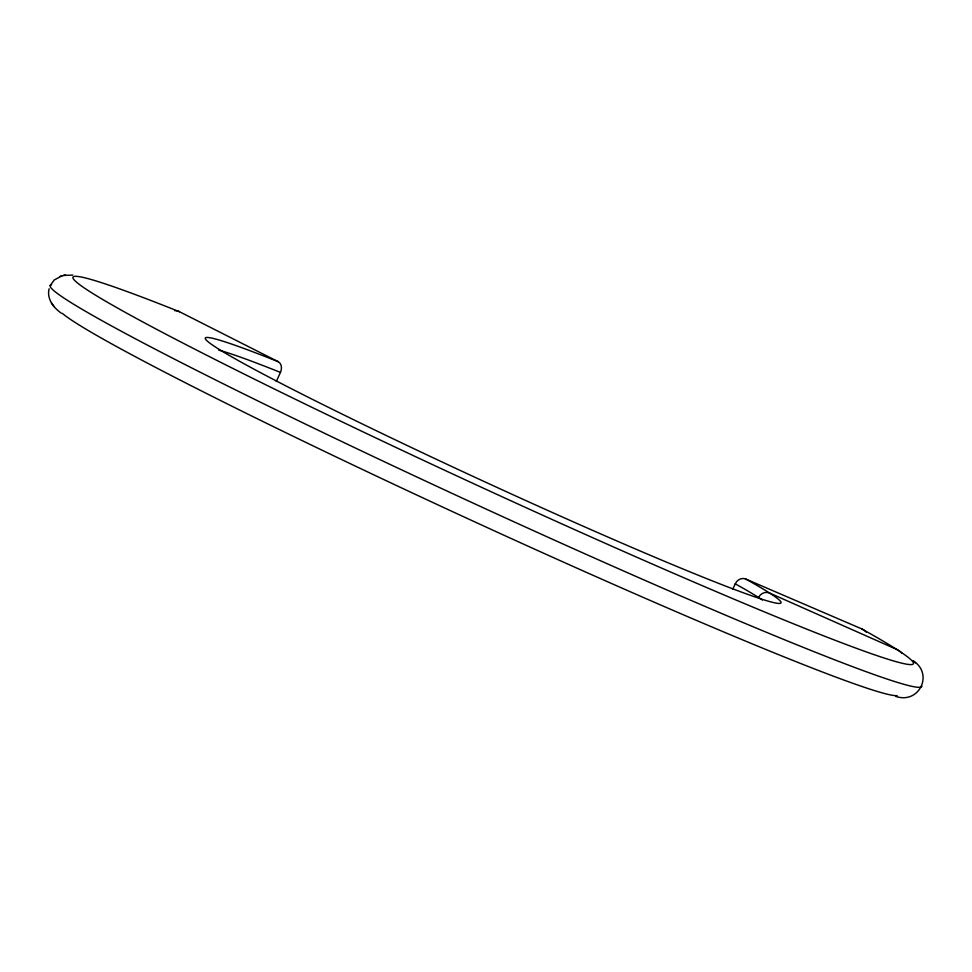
<?xml version="1.0" encoding="UTF-8"?>
<svg xmlns="http://www.w3.org/2000/svg" width="972" height="972" viewBox="0 0 972 972"><rect width="100%" height="100%" fill="white"/><g stroke="black" fill="none" stroke-linecap="round" stroke-linejoin="round"><path stroke-width="1.46" d="M49.098 288.805C46.595 298.756 53.521 307.699 61.212 313.13M276.291 381.474L280.458 372.41A8.566 6.5 -68.2 0 0 278.223 361.693L179.468 311.72A17.131 13.001 -68.2 0 0 174.693 310.651M732.864 589.02L735.245 583.832A8.566 7.424 -61 0 1 745.646 578.996L861.654 628.86A17.131 14.835 -61 0 1 866.173 632.116M895.686 696.389C919.293 704.493 933.995 673.778 912.987 660.681M50.204 285.586L54.177 280.021L62.111 275.781M63.484 275.477L72.815 275.052M60.07 276.34L65.513 274.906M913.534 661.179L915.49 662.819M51.358 302.924L54.104 306.666M901.639 652.917A17.131 16.33 -57.4 0 0 896.634 649.381L769.617 593.054A8.566 8.165 -57.4 0 0 758.573 597.513M861.654 628.86A462.538 20.181 24.7 0 1 735.78 599.918A462.538 20.181 24.7 0 1 179.662 341.379A462.538 20.181 24.7 0 1 179.468 311.72M745.646 578.996A316.921 13.827 24.7 0 1 659.405 559.155A316.921 13.827 24.7 0 1 278.357 382.008A316.921 13.827 24.7 0 1 278.223 361.693M218.785 350.151A308.355 13.45 24.7 0 1 280.458 372.41M735.245 583.832A308.355 13.45 24.7 0 1 762.388 600.04M897.156 695.66A462.538 20.181 24.7 0 1 486.401 527.213A462.538 20.181 24.7 0 1 62.293 313.349M921.881 686.062A479.67 20.922 24.7 0 1 467.848 500.665A479.67 20.922 24.7 0 1 51.565 284.772"/></g></svg>
